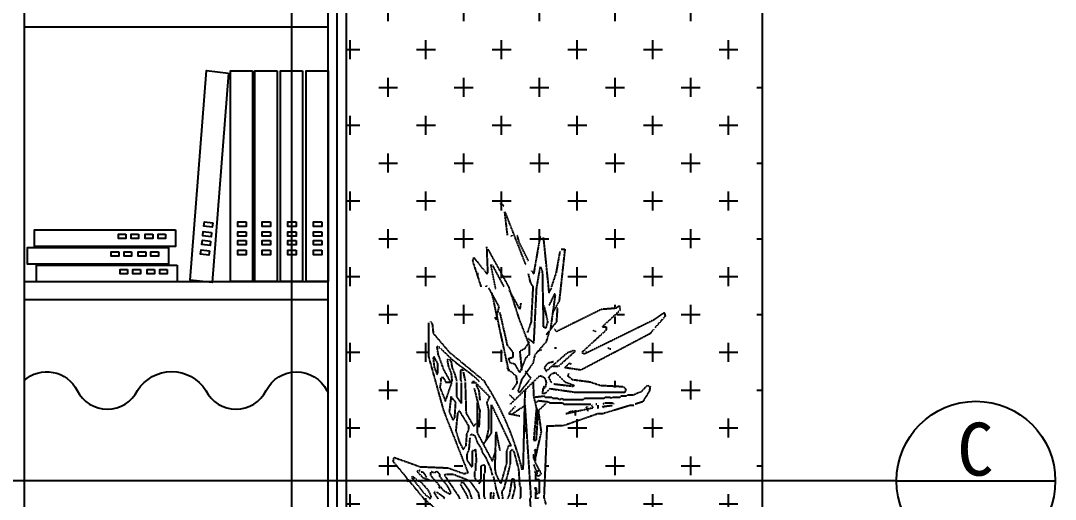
# Model space of a CAD drawing. Extents: x 2700 to 6802, y 4732 to 9006.
# Drawn here: x 5275 to 6643, y 6637 to 7269 of the extents above; entities that cross this region are included whole.
import ezdxf
from ezdxf.enums import TextEntityAlignment as Align

# ---------------------------------------------------------------- set-up
doc = ezdxf.new("R2010")
doc.units = 0
doc.header["$MEASUREMENT"] = 0
doc.linetypes.add('HIDDENX2', pattern=[0.75, 0.5, -0.25])
for name, color, linetype in [('3', 3, 'CONTINUOUS'), ('4', 4, 'CONTINUOUS'), ('BH', 3, 'CONTINUOUS'), ('TEXT', 3, 'CONTINUOUS')]:
    doc.layers.add(name, color=color, linetype=linetype)
doc.styles.add('HZ', font='simfang.ttf')

msp = doc.modelspace()

# ---------------------------------------------------------------- hatches: boundary and pattern name
at = {"layer": 'BH'}
h = msp.add_hatch(dxfattribs=at)
h.set_pattern_fill('CROSS', color=256, scale=200, style=0)
h.set_pattern_definition([(0, (-6301.64, 4531.086), (50, 50), [25, -75]), (90, (-6289.14, 4518.586), (-50, 50), [25, -75])])
edge = h.paths.add_edge_path()
edge.add_line((3705.7, 8166.8), (3667.1, 8164.3))
edge.add_line((3667.1, 8164.3), (3643.6, 8143.7))
edge.add_line((3643.6, 8143.7), (3623.7, 8118.9))
edge.add_line((3623.7, 8118.9), (3619.5, 8087.9))
edge.add_line((3619.5, 8087.9), (3625, 8056.2))
edge.add_line((3625, 8056.2), (3604.4, 8052.1))
edge.add_line((3604.4, 8052.1), (3582.3, 8030.8))
edge.add_line((3582.3, 8030.8), (3570.6, 8014.3))
edge.add_line((3570.6, 8014.3), (3545.1, 8006))
edge.add_line((3545.1, 8006), (3509.9, 8021.1))
edge.add_line((3509.9, 8021.1), (3498.9, 8046.6))
edge.add_line((3498.9, 8046.6), (3473.4, 8057.6))
edge.add_line((3473.4, 8057.6), (3447.9, 8054.9))
edge.add_line((3447.9, 8054.9), (3438.9, 8048.7))
edge.add_line((3438.9, 8048.7), (3413, 8021.1))
edge.add_line((3413, 8021.1), (3393.7, 8011.5))
edge.add_line((3393.7, 8011.5), (3362, 8016.3))
edge.add_line((3362, 8016.3), (3349.6, 8030.7))
edge.add_line((3349.6, 8030.7), (3332.4, 8050.7))
edge.add_line((3332.4, 8050.7), (3308.3, 8056.9))
edge.add_line((3308.3, 8056.9), (3291, 8057.6))
edge.add_line((3291, 8057.6), (3275.2, 8052.1))
edge.add_line((3275.2, 8052.1), (3264.8, 8045.9))
edge.add_line((3264.8, 8045.9), (3258.6, 8038.3))
edge.add_line((3258.6, 8038.3), (3255.7, 8031.5))
edge.add_line((3255.7, 8031.5), (3255.7, 8451.2))
edge.add_line((3255.7, 8451.2), (6255.7, 8451.2))
edge.add_line((6255.7, 8451.2), (6255.7, 5911.2))
edge.add_line((6255.7, 5911.2), (6036.7, 5911.2))
edge.add_line((6036.7, 5911.2), (6041.2, 6029.1))
edge.add_line((6041.2, 6029.1), (6050.5, 6029.1))
edge.add_line((6050.5, 6029.1), (6050.5, 6059))
edge.add_line((6050.5, 6059), (5968.2, 6059))
edge.add_line((5968.2, 6059), (5970, 6168.5))
edge.add_line((5970, 6168.5), (5971.8, 6278.1))
edge.add_line((5971.8, 6278.1), (6041.2, 6369.5))
edge.add_line((6041.2, 6369.5), (6111.9, 6395.9))
edge.add_line((6111.9, 6395.9), (6180.1, 6412.9))
edge.add_line((6180.1, 6412.9), (6210.9, 6443.6))
edge.add_line((6210.9, 6443.6), (6147.9, 6442.4))
edge.add_line((6147.9, 6442.4), (6114.7, 6464.5))
edge.add_line((6114.7, 6464.5), (6099.5, 6464.1))
edge.add_line((6099.5, 6464.1), (6045, 6473.4))
edge.add_line((6045, 6473.4), (6077.2, 6481.1))
edge.add_line((6077.2, 6481.1), (6124.3, 6526.1))
edge.add_line((6124.3, 6526.1), (6124.3, 6531.1))
edge.add_line((6124.3, 6531.1), (6085.9, 6505.2))
edge.add_line((6085.9, 6505.2), (6049.9, 6512.1))
edge.add_line((6049.9, 6512.1), (6056.8, 6510.8))
edge.add_line((6056.8, 6510.8), (6103.3, 6554))
edge.add_line((6103.3, 6554), (6100.8, 6566.4))
edge.add_line((6100.8, 6566.4), (6077.2, 6572.6))
edge.add_line((6077.2, 6572.6), (6022.6, 6574.1))
edge.add_line((6022.6, 6574.1), (6016.7, 6593.2))
edge.add_line((6016.7, 6593.2), (5969.3, 6518.3))
edge.add_line((5969.3, 6518.3), (5975.5, 6631.5))
edge.add_line((5975.5, 6631.5), (5968.1, 6634.6))
edge.add_line((5968.1, 6634.6), (5970.8, 6733.8))
edge.add_line((5970.8, 6733.8), (6044.1, 6750.2))
edge.add_line((6044.1, 6750.2), (6097.4, 6765.7))
edge.add_line((6097.4, 6765.7), (6107.3, 6785.9))
edge.add_line((6107.3, 6785.9), (6075.1, 6782.8))
edge.add_line((6075.1, 6782.8), (6041.6, 6787.5))
edge.add_line((6041.6, 6787.5), (5999.4, 6803))
edge.add_line((5999.4, 6803), (6061.4, 6831.6))
edge.add_line((6061.4, 6831.6), (6107.3, 6855.7))
edge.add_line((6107.3, 6855.7), (6125.9, 6883.6))
edge.add_line((6125.9, 6883.6), (6020.5, 6829.3))
edge.add_line((6020.5, 6829.3), (6067.6, 6886.7))
edge.add_line((6067.6, 6886.7), (6066.4, 6892.9))
edge.add_line((6066.4, 6892.9), (6013.1, 6873.5))
edge.add_line((6013.1, 6873.5), (5983.3, 6871.2))
edge.add_line((5983.3, 6871.2), (5994.5, 6967.3))
edge.add_line((5994.5, 6967.3), (5973.4, 6909.9))
edge.add_line((5973.4, 6909.9), (5962.2, 6984.3))
edge.add_line((5962.2, 6984.3), (5953.6, 6934.7))
edge.add_line((5953.6, 6934.7), (5915.1, 7016.9))
edge.add_line((5915.1, 7016.9), (5944.9, 6857.2))
edge.add_line((5944.9, 6857.2), (5892.8, 6967.3))
edge.add_line((5892.8, 6967.3), (5892.8, 6936.3))
edge.add_line((5892.8, 6936.3), (5872.9, 6951.8))
edge.add_line((5872.9, 6951.8), (5920.1, 6806.1))
edge.add_line((5920.1, 6806.1), (5920.1, 6750.2))
edge.add_line((5920.1, 6750.2), (5917.9, 6736.1))
edge.add_line((5917.9, 6736.1), (5819.2, 6868.7))
edge.add_line((5819.2, 6868.7), (5810.9, 6818.6))
edge.add_line((5810.9, 6818.6), (5860.9, 6677.4))
edge.add_line((5860.9, 6677.4), (5821.7, 6678.8))
edge.add_line((5821.7, 6678.8), (5768.7, 6692.9))
edge.add_line((5768.7, 6692.9), (5765, 6689.9))
edge.add_line((5765, 6689.9), (5821.7, 6626.1))
edge.add_line((5821.7, 6626.1), (5879.7, 6573.3))
edge.add_line((5879.7, 6573.3), (5889.9, 6536.9))
edge.add_line((5889.9, 6536.9), (5876.3, 6535.4))
edge.add_line((5876.3, 6535.4), (5834.1, 6560.2))
edge.add_line((5834.1, 6560.2), (5827.9, 6558.6))
edge.add_line((5827.9, 6558.6), (5844.1, 6536.9))
edge.add_line((5844.1, 6536.9), (5829.8, 6534.6))
edge.add_line((5829.8, 6534.6), (5852.1, 6515.2))
edge.add_line((5852.1, 6515.2), (5893.7, 6488.9))
edge.add_line((5893.7, 6488.9), (5904.2, 6422.2))
edge.add_line((5904.2, 6422.2), (5912.3, 6338.5))
edge.add_line((5912.3, 6338.5), (5873.8, 6417.6))
edge.add_line((5873.8, 6417.6), (5829.8, 6450.1))
edge.add_line((5829.8, 6450.1), (5792, 6488.9))
edge.add_line((5792, 6488.9), (5786.1, 6486.4))
edge.add_line((5786.1, 6486.4), (5810.9, 6418.6))
edge.add_line((5810.9, 6418.6), (5870.1, 6333.9))
edge.add_line((5870.1, 6333.9), (5892.4, 6240.8))
edge.add_line((5892.4, 6240.8), (5900.3, 6059))
edge.add_line((5900.3, 6059), (5821.8, 6059))
edge.add_line((5821.8, 6059), (5821.8, 6031.1))
edge.add_line((5821.8, 6031.1), (5831.8, 6029.1))
edge.add_line((5831.8, 6029.1), (5831.8, 5911.2))
edge.add_line((5831.8, 5911.2), (5705.7, 5911.2))
edge.add_line((5705.7, 5911.2), (5705.7, 7596.2))
edge.add_line((5705.7, 7596.2), (5701.3, 7606.8))
edge.add_line((5701.3, 7606.8), (5690.7, 7611.2))
edge.add_line((5690.7, 7611.2), (5270.7, 7611.2))
edge.add_line((5270.7, 7611.2), (5260.1, 7606.8))
edge.add_line((5260.1, 7606.8), (5255.7, 7596.2))
edge.add_line((5255.7, 7596.2), (5255.7, 7285.2))
edge.add_line((5255.7, 7285.2), (5091.8, 7296.7))
edge.add_line((5091.8, 7296.7), (5091.8, 7314.7))
edge.add_line((5091.8, 7314.7), (5091.8, 7321))
edge.add_line((5091.8, 7321), (5101.3, 7335))
edge.add_line((5101.3, 7335), (5100, 7345.1))
edge.add_line((5100, 7345.1), (5096.2, 7380.6))
edge.add_line((5096.2, 7380.6), (5092.4, 7390.7))
edge.add_line((5092.4, 7390.7), (5108.9, 7392))
edge.add_line((5108.9, 7392), (5121.6, 7409.7))
edge.add_line((5121.6, 7409.7), (5121.6, 7423.7))
edge.add_line((5121.6, 7423.7), (5110.2, 7446.5))
edge.add_line((5110.2, 7446.5), (5107.6, 7465.5))
edge.add_line((5107.6, 7465.5), (5101.3, 7485.8))
edge.add_line((5101.3, 7485.8), (5079.7, 7493.4))
edge.add_line((5079.7, 7493.4), (5082.3, 7504.8))
edge.add_line((5082.3, 7504.8), (5077.2, 7522.5))
edge.add_line((5077.2, 7522.5), (5064.5, 7526.3))
edge.add_line((5064.5, 7526.3), (5040.4, 7522.5))
edge.add_line((5040.4, 7522.5), (5032.8, 7518.7))
edge.add_line((5032.8, 7518.7), (5015, 7514.9))
edge.add_line((5015, 7514.9), (4990.9, 7508.6))
edge.add_line((4990.9, 7508.6), (4973.1, 7502.2))
edge.add_line((4973.1, 7502.2), (4970.6, 7497.2))
edge.add_line((4970.6, 7497.2), (4968.1, 7490.8))
edge.add_line((4968.1, 7490.8), (4963, 7492.1))
edge.add_line((4963, 7492.1), (4951.6, 7493.4))
edge.add_line((4951.6, 7493.4), (4937.6, 7493.4))
edge.add_line((4937.6, 7493.4), (4936.3, 7493.4))
edge.add_line((4936.3, 7493.4), (4928.7, 7495.9))
edge.add_line((4928.7, 7495.9), (4912.2, 7494.6))
edge.add_line((4912.2, 7494.6), (4897, 7480.7))
edge.add_line((4897, 7480.7), (4879.2, 7473.1))
edge.add_line((4879.2, 7473.1), (4869.1, 7459.2))
edge.add_line((4869.1, 7459.2), (4866.6, 7446.5))
edge.add_line((4866.6, 7446.5), (4864, 7436.3))
edge.add_line((4864, 7436.3), (4864, 7421.1))
edge.add_line((4864, 7421.1), (4864, 7403.4))
edge.add_line((4864, 7403.4), (4866.6, 7385.7))
edge.add_line((4866.6, 7385.7), (4875.4, 7381.9))
edge.add_line((4875.4, 7381.9), (4865.3, 7365.4))
edge.add_line((4865.3, 7365.4), (4864, 7348.9))
edge.add_line((4864, 7348.9), (4864, 7324.8))
edge.add_line((4864, 7324.8), (4871.6, 7312.2))
edge.add_line((4871.6, 7312.2), (4886.9, 7305.8))
edge.add_line((4886.9, 7305.8), (4904.6, 7309.6))
edge.add_line((4904.6, 7309.6), (4912.2, 7305.8))
edge.add_line((4912.2, 7305.8), (4926.2, 7293.2))
edge.add_line((4926.2, 7293.2), (4938.9, 7285.6))
edge.add_line((4938.9, 7285.6), (4676.7, 7285.6))
edge.add_line((4676.7, 7285.6), (4676.7, 7750))
edge.add_line((4676.7, 7750), (4334.4, 7750))
edge.add_line((4334.4, 7750), (4334.4, 7285.2))
edge.add_line((4334.4, 7285.2), (4155.7, 7285.2))
edge.add_line((4155.7, 7285.2), (4155.7, 8031.5))
edge.add_line((4155.7, 8031.5), (4110.7, 8056.4))
edge.add_line((4110.7, 8056.4), (4065.7, 8031.5))
edge.add_line((4065.7, 8031.5), (4025.7, 8006.8))
edge.add_line((4025.7, 8006.8), (3985.7, 8031.5))
edge.add_line((3985.7, 8031.5), (3945.7, 8056.2))
edge.add_line((3945.7, 8056.2), (3905.7, 8031.5))
edge.add_line((3905.7, 8031.5), (3865.7, 8006.8))
edge.add_line((3865.7, 8006.8), (3809.2, 8049.5))
edge.add_line((3809.2, 8049.5), (3809.2, 8081.1))
edge.add_line((3809.2, 8081.1), (3785.7, 8056.2))
edge.add_arc((3737.8, 8101.4), 65.8, 212.7956, 316.6185, ccw=False)
edge.add_arc((3743.3, 8105), 72.4, 121.3255, 212.7956, ccw=False)

# ---------------------------------------------------------------- linework, layer by layer
at = {"layer": '3'}
msp.add_line((5693.7, 5850.9), (5693.7, 7581.5), dxfattribs=at)
at = {"layer": '3', "color": 3, "linetype": 'HIDDENX2'}
for p, q in [((5908.9, 7026.2), (5910.1, 7027.7)), ((5910.1, 7027.7), (5913.9, 7024.6)), ((5910.1, 7027.7), (5910.1, 7027.7)), ((5915.1, 7016.9), (5942.4, 6947.1)), ((5918.8, 6985.9), (5915.1, 7016.9)), ((5923.8, 6984.3), (5925, 6985.9)), ((5925, 6985.9), (5925, 6985.9)), ((5931.2, 6985.9), (5933.7, 6976.6)), ((5933.7, 6976.6), (5946.1, 6951.8)), ((5953.6, 6934.7), (5962.2, 6984.3)), ((5962.2, 6984.3), (5961, 6981.2)), ((5966, 6982.8), (5973.4, 6909.9)), ((5892.8, 6936.3), (5891.5, 6970.4)), ((5892.8, 6967.3), (5920.1, 6917.7)), ((5983.3, 6936.3), (5988.3, 6964.2)), ((5994.5, 6967.3), (5987, 6899.1)), ((5989.5, 6967.3), (5994.5, 6967.3)), ((5872.9, 6951.8), (5874.2, 6956.4)), ((5884.1, 6917.7), (5872.9, 6951.8)), ((5874.2, 6956.4), (5891.5, 6934.7)), ((5879.1, 6936.3), (5879.1, 6931.6)), ((5891.5, 6934.7), (5892.8, 6936.3)), ((5897.7, 6947.1), (5896.5, 6945.6)), ((5896.5, 6945.6), (5897.7, 6947.1)), ((5896.5, 6945.6), (5902.7, 6914.6)), ((5899, 6945.6), (5913.9, 6917.7)), ((5946.1, 6934.7), (5948.6, 6923.9)), ((5949.8, 6939.4), (5953.6, 6934.7)), ((5957.3, 6916.1), (5962.2, 6944)), ((5962.2, 6944), (5964.7, 6937.8)), ((5964.7, 6937.8), (5966, 6865)), ((5977.1, 6917.7), (5983.3, 6936.3)), ((5948.6, 6923.9), (5952.3, 6917.7)), ((5890.3, 6917.7), (5891.5, 6919.2)), ((5891.5, 6919.2), (5891.5, 6919.2)), ((5907.7, 6891.3), (5894, 6916.1)), ((5897.7, 6909.9), (5920.1, 6806.1)), ((5902.7, 6914.6), (5902.7, 6914.6)), ((5920.1, 6917.7), (5933.7, 6875.8)), ((5934.9, 6888.2), (5921.3, 6913)), ((5952.3, 6917.7), (5949.8, 6871.2)), ((5953.6, 6843.3), (5957.3, 6916.1)), ((5973.4, 6909.9), (5977.1, 6916.1)), ((5980.8, 6908.4), (5973.4, 6892.9)), ((5982.1, 6906.8), (5980.8, 6908.4)), ((5936.2, 6896), (5934.9, 6888.2)), ((5975.9, 6861.9), (5982.1, 6906.8)), ((5987, 6899.1), (5978.4, 6883.6)), ((5903.9, 6874.3), (5907.7, 6891.3)), ((5918.8, 6840.2), (5908.9, 6883.6)), ((5972.2, 6871.2), (5967.2, 6892.9)), ((5984.6, 6889.8), (5983.3, 6871.2)), ((5983.3, 6858.8), (6042.8, 6888.2)), ((6042.8, 6888.2), (6062.7, 6889.8)), ((6067.6, 6886.7), (6044.1, 6865)), ((6062.7, 6889.8), (6066.4, 6892.9)), ((6066.4, 6892.9), (6067.6, 6886.7)), ((6112.3, 6874.3), (6125.9, 6883.6)), ((6125.9, 6883.6), (6127.2, 6878.9)), ((5814.3, 6870.2), (5814.3, 6825.3)), ((5816.8, 6871.8), (5819.2, 6868.7)), ((5819.2, 6868.7), (5820.5, 6856.3)), ((5901.5, 6877.4), (5903.9, 6874.3)), ((5933.7, 6875.8), (5947.3, 6840.2)), ((5949.8, 6871.2), (5944.9, 6857.2)), ((5969.7, 6863.4), (5972.2, 6871.2)), ((5983.3, 6871.2), (5969.7, 6854.1)), ((6020.5, 6829.3), (6112.3, 6874.3)), ((6127.2, 6878.9), (6113.5, 6863.4)), ((5820.5, 6856.3), (5841.6, 6831.5)), ((5966, 6865), (5969.7, 6863.4)), ((5973.4, 6857.2), (5969.7, 6844.8)), ((5980.8, 6861.9), (5983.3, 6858.8)), ((6107.3, 6855.7), (6015.6, 6807.6)), ((6049, 6860.3), (6016.8, 6830.9)), ((6031.7, 6860.3), (6035.4, 6858.8)), ((6044.1, 6865), (6049, 6865)), ((6049, 6865), (6049, 6860.3)), ((6112.3, 6861.9), (6107.3, 6855.7)), ((5825.4, 6837.7), (5826.7, 6839.2)), ((5826.7, 6839.2), (5825.4, 6837.7)), ((5926.3, 6830.9), (5918.8, 6840.2)), ((5947.3, 6844.8), (5941.1, 6835.5)), ((5946.1, 6849.5), (5953.6, 6843.3)), ((5947.3, 6840.2), (5947.3, 6827.8)), ((5969.7, 6844.8), (5954.8, 6827.8)), ((5814.3, 6825.3), (5834.1, 6754)), ((5821.7, 6825.3), (5820.5, 6823.7)), ((5826.7, 6816), (5821.7, 6825.3)), ((5825.4, 6837.7), (5826.7, 6828.4)), ((5826.7, 6828.4), (5834.1, 6808.2)), ((5827.9, 6837.7), (5829.2, 6837.7)), ((5829.2, 6837.7), (5827.9, 6837.7)), ((5830.4, 6836.1), (5846.5, 6820.6)), ((5841.6, 6831.5), (5888.7, 6792.7)), ((5926.3, 6824.7), (5926.3, 6830.9)), ((5941.1, 6835.5), (5934.9, 6832.4)), ((5934.9, 6832.4), (5937.4, 6807.6)), ((5947.3, 6827.8), (5942.4, 6823.1)), ((5954.8, 6827.8), (5952.3, 6816.9)), ((5963.5, 6834), (5958.5, 6832.4)), ((5969.7, 6806.1), (5998.2, 6830.9)), ((5980.8, 6837.1), (5983.3, 6837.1)), ((5983.3, 6837.1), (5983.3, 6837.1)), ((6008.1, 6832.4), (5985.8, 6812.3)), ((5998.2, 6830.9), (6006.9, 6834)), ((6006.9, 6834), (6008.1, 6832.4)), ((6016.8, 6830.9), (6020.5, 6829.3)), ((6051.5, 6837.1), (6055.2, 6835.5)), ((5820.5, 6823.7), (5821.7, 6811.3)), ((5821.7, 6811.3), (5825.4, 6802)), ((5826.7, 6803.6), (5826.7, 6816)), ((5839.1, 6820.6), (5840.3, 6822.2)), ((5840.3, 6822.2), (5839.1, 6820.6)), ((5839.1, 6820.6), (5840.3, 6812.9)), ((5840.3, 6812.9), (5844.1, 6803.6)), ((5841.6, 6822.2), (5844.1, 6819.1)), ((5844.1, 6819.1), (5845.3, 6811.3)), ((5845.3, 6811.3), (5849, 6802)), ((5846.5, 6820.6), (5875.1, 6798.9)), ((5920.1, 6823.1), (5926.3, 6824.7)), ((5922.5, 6816.9), (5920.1, 6823.1)), ((5928.7, 6815.4), (5922.5, 6816.9)), ((5934.9, 6804.5), (5928.7, 6815.4)), ((5942.4, 6823.1), (5934.9, 6804.5)), ((5952.3, 6816.9), (5937.4, 6795.2)), ((5972.2, 6816.9), (5967.2, 6810.7)), ((5979.6, 6818.5), (5972.2, 6816.9)), ((5985.8, 6812.3), (5978.4, 6812.3)), ((5994.5, 6810.7), (6000.7, 6816.9)), ((6000.7, 6816.9), (6003.2, 6815.4)), ((5825.4, 6802), (5826.7, 6803.6)), ((5830.4, 6795.8), (5832.9, 6798.9)), ((5832.9, 6798.9), (5836.6, 6792.7)), ((5834.1, 6808.2), (5842.8, 6792.7)), ((5844.1, 6803.6), (5845.3, 6792.7)), ((5849, 6802), (5851.5, 6792.7)), ((5856.5, 6806.7), (5857.7, 6808.2)), ((5857.7, 6808.2), (5856.5, 6806.7)), ((5856.5, 6806.7), (5856.5, 6794.3)), ((5858.9, 6808.2), (5860.2, 6806.7)), ((5860.2, 6806.7), (5858.9, 6808.2)), ((5860.2, 6805.1), (5862.7, 6792.7)), ((5875.1, 6798.9), (5881.3, 6792.7)), ((5917.6, 6810.7), (5930, 6799.9)), ((5922.5, 6762.6), (5961, 6799.9)), ((5930, 6799.9), (5931.2, 6790.6)), ((5949.8, 6796.8), (5942.4, 6806.1)), ((5967.2, 6810.7), (5969.7, 6806.1)), ((5973.4, 6798.3), (5977.1, 6803)), ((5977.1, 6790.6), (5973.4, 6798.3)), ((5977.1, 6803), (5982.1, 6804.5)), ((5982.1, 6804.5), (5994.5, 6792.1)), ((6015.6, 6807.6), (5994.5, 6810.7)), ((5999.4, 6803), (5998.2, 6799.9)), ((5998.2, 6799.9), (6004.4, 6795.2)), ((5830.4, 6791.2), (5829.2, 6785)), ((5829.2, 6785), (5836.6, 6766.4)), ((5830.4, 6795.8), (5830.4, 6792.7)), ((5845.3, 6791.2), (5836.6, 6791.2)), ((5836.6, 6766.4), (5845.3, 6791.2)), ((5851.5, 6791.2), (5851.5, 6772.6)), ((5856.5, 6794.3), (5857.7, 6792.7)), ((5857.7, 6763.3), (5857.7, 6791.2)), ((5862.7, 6791.2), (5863.9, 6750.9)), ((5871.3, 6791.2), (5876.3, 6791.2)), ((5872.6, 6792.7), (5875.1, 6792.7)), ((5876.3, 6791.2), (5894.9, 6772.6)), ((5881.3, 6780.3), (5877.5, 6788.1)), ((5931.2, 6790.6), (5925, 6781.3)), ((5937.4, 6795.2), (5932.5, 6779.7)), ((5934.9, 6778.2), (5949.8, 6796.8)), ((5952.5, 6791.6), (5953.2, 6772.6)), ((5964.7, 6776.6), (5967.2, 6785.9)), ((5967.2, 6785.9), (5966, 6784.4)), ((6005.6, 6785.9), (5979.6, 6789)), ((5994.5, 6792.1), (6006.9, 6787.5)), ((6004.4, 6795.2), (6028, 6792.1)), ((6006.9, 6787.5), (6005.6, 6785.9)), ((6028, 6792.1), (6041.6, 6787.5)), ((6041.6, 6787.5), (6071.4, 6785.9)), ((6071.4, 6785.9), (6075.1, 6782.8)), ((6096.2, 6779.7), (6103.6, 6787.5)), ((6103.6, 6787.5), (6107.3, 6785.9)), ((6107.3, 6785.9), (6106.1, 6779.7)), ((5844.1, 6772.6), (5841.6, 6752.4)), ((5850.3, 6764.8), (5844.1, 6772.6)), ((5851.5, 6772.6), (5857.7, 6763.3)), ((5882.5, 6754), (5875.1, 6783.4)), ((5882.5, 6767.9), (5881.3, 6780.3)), ((5894.9, 6772.6), (5891.2, 6764.8)), ((5921.3, 6775.1), (5927.5, 6768.9)), ((5932.5, 6779.7), (5934.9, 6778.2)), ((5939.5, 6676.5), (5942, 6777.2)), ((5942, 6777.2), (5942.9, 6782.4)), ((5953.2, 6772.6), (5956.9, 6757.1)), ((5954.8, 6772), (5967.2, 6773.5)), ((5968.4, 6776.6), (5964.7, 6776.6)), ((5967.2, 6773.5), (5968.4, 6772)), ((5974.6, 6782.8), (5968.4, 6776.6)), ((5968.4, 6772), (5977.1, 6772)), ((6006.9, 6778.2), (5974.6, 6782.8)), ((5977.1, 6772), (5978.4, 6770.4)), ((5978.4, 6770.4), (5984.6, 6770.4)), ((5984.6, 6770.4), (5988.3, 6768.9)), ((5988.3, 6768.9), (5990.8, 6770.4)), ((5990.8, 6770.4), (5992, 6768.9)), ((6073.8, 6778.2), (6006.9, 6778.2)), ((6019.3, 6768.9), (6020.5, 6770.4)), ((6020.5, 6770.4), (6046.6, 6770.4)), ((6046.6, 6770.4), (6047.8, 6772)), ((6047.8, 6772), (6054, 6772)), ((6054, 6772), (6056.5, 6770.4)), ((6056.5, 6770.4), (6057.7, 6772)), ((6057.7, 6772), (6067.6, 6772)), ((6067.6, 6772), (6068.9, 6773.5)), ((6068.9, 6773.5), (6076.3, 6773.5)), ((6075.1, 6782.8), (6073.8, 6778.2)), ((6076.3, 6773.5), (6077.6, 6775.1)), ((6077.6, 6775.1), (6085, 6775.1)), ((6085, 6775.1), (6096.2, 6779.7)), ((6106.1, 6779.7), (6097.4, 6765.7)), ((5849, 6744.7), (5850.3, 6764.8)), ((5878.8, 6764.8), (5878.8, 6724.5)), ((5891.2, 6764.8), (5893.7, 6754)), ((5897.4, 6724.5), (5897.4, 6761.7)), ((5897.4, 6761.7), (5923.4, 6707.5)), ((5928.7, 6759.5), (5920.1, 6750.2)), ((5942.4, 6761.1), (5923.8, 6748.7)), ((5941.6, 6760.6), (5949.5, 6639.3)), ((5956.9, 6757.1), (5953.2, 6715.2)), ((5955.1, 6764.4), (5959.8, 6767.3)), ((5956.9, 6757.1), (5959.4, 6754)), ((5959.4, 6754), (5969.3, 6763.3)), ((5959.8, 6767.3), (5973.4, 6765.7)), ((5973.4, 6765.7), (5974.6, 6764.2)), ((5974.6, 6764.2), (5992, 6764.2)), ((5992, 6768.9), (6019.3, 6768.9)), ((5992, 6764.2), (5993.2, 6762.6)), ((5993.2, 6762.6), (6029.2, 6762.6)), ((5995.7, 6750.2), (6031.7, 6758)), ((6024.2, 6759.5), (6023, 6758)), ((6023, 6758), (6024.2, 6759.5)), ((6025.5, 6753.3), (6023, 6758)), ((6031.7, 6758), (6030.4, 6761.1)), ((6036.6, 6762.6), (6035.4, 6762.6)), ((6035.4, 6762.6), (6036.6, 6762.6)), ((6037.9, 6761.1), (6037.9, 6756.4)), ((6044.1, 6750.2), (6080.1, 6761.1)), ((6044.1, 6759.5), (6057.7, 6761.1)), ((6046.6, 6758), (6044.1, 6759.5)), ((6046.6, 6764.2), (6045.3, 6762.6)), ((6045.3, 6762.6), (6046.6, 6764.2)), ((6047.8, 6764.2), (6057.7, 6764.2)), ((6057.7, 6764.2), (6059, 6762.6)), ((6080.1, 6761.1), (6086.3, 6761.1)), ((6097.4, 6765.7), (6087.5, 6762.6)), ((5834.1, 6754), (5866.4, 6671.8)), ((5841.6, 6752.4), (5846.5, 6741.6)), ((5846.5, 6741.6), (5849, 6744.7)), ((5852.7, 6750.9), (5850.3, 6727.6)), ((5855.2, 6754), (5852.7, 6750.9)), ((5867.6, 6733.8), (5855.2, 6754)), ((5863.9, 6750.9), (5873.8, 6733.8)), ((5881.3, 6732.3), (5882.5, 6754)), ((5893.7, 6754), (5893.7, 6730.7)), ((5920.1, 6750.2), (5934.9, 6747.1)), ((5956.9, 6715.2), (5959.4, 6754)), ((5959.4, 6754), (5963.1, 6726.1)), ((5993.2, 6734.7), (6037.9, 6750.2)), ((6005.6, 6753.3), (5999.4, 6751.8)), ((6008.1, 6754.9), (6008.1, 6747.1)), ((6037.9, 6750.2), (6044.1, 6750.2)), ((5865.1, 6723), (5867.6, 6729.2)), ((5867.6, 6729.2), (5867.6, 6733.8)), ((5873.8, 6733.8), (5877.5, 6736.9)), ((5893.7, 6730.7), (5889.9, 6713.7)), ((5942.4, 6732.6), (5942.4, 6727)), ((5970.8, 6733.8), (5966.8, 6639.3)), ((5970.8, 6733.8), (5993.2, 6734.7)), ((5850.3, 6727.6), (5855.2, 6712.1)), ((5863.9, 6707.5), (5865.1, 6723)), ((5868.9, 6718.3), (5867.6, 6702.8)), ((5870.1, 6721.4), (5871.3, 6723)), ((5871.3, 6723), (5875.1, 6721.4)), ((5875.1, 6721.4), (5878.8, 6712.1)), ((5878.8, 6724.5), (5898.6, 6687.3)), ((5887.5, 6710.6), (5897.4, 6724.5)), ((5902.3, 6678), (5903.6, 6726.1)), ((5903.6, 6726.1), (5908.5, 6701.3)), ((5942.4, 6727), (5940.8, 6727)), ((5963.1, 6726.1), (5954.4, 6687.3)), ((5855.2, 6712.1), (5860.2, 6702.8)), ((5860.2, 6702.8), (5863.9, 6707.5)), ((5867.6, 6702.8), (5865.1, 6696.6)), ((5872.6, 6701.3), (5876.3, 6702.8)), ((5876.3, 6702.8), (5877.5, 6685.8)), ((5878.8, 6712.1), (5883.7, 6704.4)), ((5883.7, 6704.4), (5885, 6699.7)), ((5919.7, 6707.5), (5917.2, 6699.7)), ((5923.4, 6707.5), (5919.7, 6707.5)), ((5922.2, 6699.7), (5924.7, 6702.8)), ((5924.7, 6702.8), (5927.1, 6699.7)), ((5953.2, 6715.2), (5956.9, 6715.2)), ((5955.7, 6702.8), (5954.4, 6701.3)), ((5956.9, 6701.3), (5955.7, 6702.8)), ((5768.4, 6692), (5767.2, 6687.3)), ((5803.1, 6679.6), (5768.4, 6692)), ((5865.1, 6696.6), (5865.1, 6688.9)), ((5865.1, 6688.9), (5871.3, 6679.6)), ((5872.6, 6681.1), (5872.6, 6701.3)), ((5885, 6699.7), (5889.9, 6692)), ((5889.9, 6692), (5896.1, 6678)), ((5898.6, 6687.3), (5903.6, 6701.3)), ((5917.2, 6699.7), (5917.2, 6684.2)), ((5922.2, 6699.7), (5922.2, 6684.2)), ((5927.1, 6699.7), (5933.3, 6676.5)), ((5953.2, 6696.6), (5953.2, 6690.4)), ((5953.2, 6690.4), (5955.7, 6687.3)), ((5954.4, 6701.3), (5955.7, 6696.6)), ((5955.7, 6696.6), (5956.9, 6701.3)), ((5955.7, 6687.3), (5955.7, 6695.1)), ((5767.2, 6687.3), (5808.1, 6637.7)), ((5799.4, 6673.4), (5800.6, 6674.9)), ((5800.6, 6674.9), (5799.4, 6673.4)), ((5801.9, 6674.9), (5803.1, 6674.9)), ((5803.1, 6674.9), (5801.9, 6674.9)), ((5840.3, 6678), (5803.1, 6679.6)), ((5861.4, 6670.3), (5840.3, 6678)), ((5871.3, 6679.6), (5872.6, 6681.1)), ((5876.3, 6674.9), (5875.1, 6673.4)), ((5877.5, 6685.8), (5876.3, 6684.2)), ((5876.3, 6684.2), (5876.3, 6674.9)), ((5883.7, 6681.1), (5887.5, 6682.7)), ((5883.7, 6664.1), (5883.7, 6681.1)), ((5887.5, 6682.7), (5888.7, 6681.1)), ((5888.7, 6681.1), (5888.7, 6671.8)), ((5896.1, 6678), (5898.6, 6668.7)), ((5903.6, 6670.3), (5902.3, 6678)), ((5917.2, 6684.2), (5909.8, 6657.9)), ((5922.2, 6684.2), (5918.5, 6668.7)), ((5933.3, 6676.5), (5934.6, 6654.8)), ((5953.2, 6682.7), (5958.2, 6670.3)), ((5954.4, 6687.3), (5963.1, 6670.3)), ((5961.9, 6674.9), (5956.9, 6673.4)), ((5785.8, 6664.1), (5787, 6659.4)), ((5793.2, 6667.2), (5792, 6665.6)), ((5792, 6665.6), (5809.3, 6643.9)), ((5800.6, 6661), (5793.2, 6667.2)), ((5799.4, 6673.4), (5806.8, 6665.6)), ((5803.1, 6661), (5800.6, 6661)), ((5814.3, 6648.6), (5803.1, 6661)), ((5804.4, 6673.4), (5806.8, 6673.4)), ((5806.8, 6673.4), (5811.8, 6665.6)), ((5806.8, 6665.6), (5815.5, 6662.5)), ((5813, 6661), (5811.8, 6662.5)), ((5815.5, 6662.5), (5813, 6661)), ((5818, 6673.4), (5816.8, 6671.8)), ((5816.8, 6671.8), (5816.8, 6668.7)), ((5816.8, 6668.7), (5834.1, 6648.6)), ((5821.7, 6671.8), (5818, 6673.4)), ((5825.4, 6673.4), (5821.7, 6671.8)), ((5829.2, 6670.3), (5825.4, 6673.4)), ((5829.2, 6667.2), (5829.2, 6670.3)), ((5840.3, 6653.2), (5829.2, 6667.2)), ((5835.4, 6668.7), (5836.6, 6670.3)), ((5836.6, 6670.3), (5835.4, 6668.7)), ((5835.4, 6668.7), (5854, 6640.8)), ((5837.9, 6670.3), (5846.5, 6670.3)), ((5846.5, 6670.3), (5862.7, 6664.1)), ((5866.4, 6671.8), (5861.4, 6670.3)), ((5862.7, 6664.1), (5868.9, 6661)), ((5868.9, 6661), (5880, 6645.5)), ((5875.1, 6673.4), (5875.1, 6665.6)), ((5875.1, 6665.6), (5881.3, 6657.9)), ((5881.3, 6657.9), (5883.7, 6661)), ((5882.5, 6662.5), (5883.7, 6664.1)), ((5883.7, 6661), (5882.5, 6662.5)), ((5888.7, 6671.8), (5887.5, 6670.3)), ((5887.5, 6670.3), (5887.5, 6640.8)), ((5899.9, 6667.2), (5903.6, 6650.1)), ((5909.8, 6657.9), (5903.6, 6670.3)), ((5918.5, 6668.7), (5913.5, 6650.1)), ((5924.7, 6664.1), (5920.9, 6642.4)), ((5924.7, 6664.1), (5927.1, 6664.1)), ((5927.1, 6664.1), (5928.4, 6651.7)), ((5959.4, 6667.2), (5954.4, 6673.4)), ((5955.7, 6670.3), (5955.7, 6662.5)), ((5955.7, 6662.5), (5959.4, 6664.1)), ((5963.1, 6670.3), (5959.4, 6667.2)), ((5959.4, 6664.1), (5960.6, 6662.5)), ((5960.6, 6662.5), (5960.6, 6645.5)), ((5818, 6640.8), (5814.3, 6648.6)), ((5827.9, 6653.2), (5829.2, 6651.7)), ((5829.2, 6651.7), (5827.9, 6653.2)), ((5834.1, 6648.6), (5842.8, 6643.9)), ((5844.1, 6645.5), (5840.3, 6653.2)), ((5856.5, 6656.3), (5863.9, 6643.9)), ((5857.7, 6659.4), (5857.7, 6657.9)), ((5857.7, 6657.9), (5858.9, 6659.4)), ((5858.9, 6659.4), (5857.7, 6659.4)), ((5860.2, 6659.4), (5867.6, 6648.6)), ((5867.6, 6648.6), (5871.3, 6637.7)), ((5903.6, 6650.1), (5907.3, 6637.7)), ((5913.5, 6650.1), (5911, 6647)), ((5928.4, 6651.7), (5924.7, 6637.7)), ((5934.6, 6654.8), (5935.8, 6653.2)), ((5935.8, 6653.2), (5935.8, 6639.3)), ((5954.4, 6651.7), (5956.9, 6647)), ((5956.9, 6651.7), (5954.4, 6651.7)), ((5956.9, 6647), (5956.9, 6651.7)), ((5808.1, 6637.7), (5835.4, 6614.5)), ((5809.3, 6643.9), (5816.8, 6637.7)), ((5816.8, 6637.7), (5818, 6640.8)), ((5821.7, 6645.5), (5823, 6647)), ((5823, 6647), (5821.7, 6645.5)), ((5821.7, 6645.5), (5826.7, 6637.7)), ((5824.2, 6647), (5835.4, 6639.3)), ((5835.4, 6639.3), (5834.1, 6637.7)), ((5842.8, 6643.9), (5844.1, 6645.5)), ((5854, 6640.8), (5855.2, 6637.7)), ((5863.9, 6643.9), (5866.4, 6637.7)), ((5880, 6645.5), (5881.3, 6637.7)), ((5887.5, 6640.8), (5888.7, 6637.7)), ((5896.1, 6645.5), (5896.1, 6637.7)), ((5896.1, 6645.5), (5898.6, 6645.5)), ((5899.9, 6645.5), (5901.1, 6643.9)), ((5901.1, 6643.9), (5899.9, 6645.5)), ((5899.9, 6640.8), (5901.1, 6642.4)), ((5901.1, 6642.4), (5899.9, 6640.8)), ((5899.9, 6640.8), (5899.9, 6637.7)), ((5911, 6647), (5912.3, 6637.7)), ((5920.9, 6642.4), (5918.5, 6637.7)), ((5935.8, 6639.3), (5934.6, 6637.7)), ((5949.5, 6639.3), (5948.2, 6637.7)), ((5948.2, 6637.7), (5950.7, 6600.5)), ((5958.2, 6643.9), (5955.7, 6647)), ((5955.7, 6647), (5955.7, 6637.7)), ((5960.6, 6645.5), (5958.2, 6643.9)), ((5958.2, 6637.7), (5959.4, 6639.3)), ((5959.4, 6639.3), (5958.2, 6637.7)), ((5966.8, 6639.3), (5969.3, 6630))]:
    msp.add_line(p, q, dxfattribs=at)
at = {"layer": '3'}
for points in [[(5549.8, 7200), (5528.2, 6923.2), (5499.2, 6926.6), (5520.9, 7203.4)], [(5581.7, 7202.8), (5581.7, 6924.7), (5552.6, 6924.7), (5552.6, 7202.8)], [(5614, 7202.8), (5614, 6924.7), (5584.8, 6924.7), (5584.8, 7202.8)], [(5647.8, 7202.8), (5647.8, 6924.7), (5618.7, 6924.7), (5618.7, 7202.8)], [(5681.7, 7202.8), (5681.7, 6924.7), (5652.5, 6924.7), (5652.5, 7202.8)], [(5529.1, 7002.3), (5528.4, 6996.4), (5517.4, 6997.7), (5518.1, 7003.6)], [(5573.4, 7003.4), (5573.4, 6997.4), (5562.3, 6997.4), (5562.3, 7003.4)], [(5605.6, 7003.4), (5605.6, 6997.4), (5594.6, 6997.4), (5594.6, 7003.4)], [(5639.5, 7003.4), (5639.5, 6997.4), (5628.4, 6997.4), (5628.4, 7003.4)], [(5673.3, 7003.4), (5673.3, 6997.4), (5662.2, 6997.4), (5662.2, 7003.4)], [(5479.7, 6993.1), (5479.7, 6971.1), (5293.6, 6971.1), (5293.6, 6993.1)], [(5527.6, 6989.5), (5526.9, 6983.6), (5515.9, 6984.9), (5516.6, 6990.8)], [(5573.4, 6990.5), (5573.4, 6984.5), (5562.3, 6984.5), (5562.3, 6990.5)], [(5605.6, 6990.5), (5605.6, 6984.5), (5594.6, 6984.5), (5594.6, 6990.5)], [(5639.5, 6990.5), (5639.5, 6984.5), (5628.4, 6984.5), (5628.4, 6990.5)], [(5673.3, 6990.5), (5673.3, 6984.5), (5662.2, 6984.5), (5662.2, 6990.5)], [(5414.2, 6987.3), (5414.2, 6981.4), (5404.3, 6981.4), (5404.3, 6987.3)], [(5431, 6987.3), (5431, 6981.4), (5421.1, 6981.4), (5421.1, 6987.3)], [(5449.8, 6987.3), (5449.8, 6981.4), (5439.9, 6981.4), (5439.9, 6987.3)], [(5466.7, 6987.3), (5466.7, 6981.4), (5456.8, 6981.4), (5456.8, 6987.3)], [(5526.2, 6978.1), (5525.5, 6972.2), (5514.6, 6973.5), (5515.3, 6979.4)], [(5573.4, 6979), (5573.4, 6973.1), (5562.3, 6973.1), (5562.3, 6979)], [(5605.6, 6979), (5605.6, 6973.1), (5594.6, 6973.1), (5594.6, 6979)], [(5639.5, 6979), (5639.5, 6973.1), (5628.4, 6973.1), (5628.4, 6979)], [(5673.3, 6979), (5673.3, 6973.1), (5662.2, 6973.1), (5662.2, 6979)], [(5470.4, 6969.7), (5470.4, 6947.7), (5284.3, 6947.7), (5284.3, 6969.7)], [(5404.8, 6963.9), (5404.8, 6958), (5394.9, 6958), (5394.9, 6963.9)], [(5421.7, 6963.9), (5421.7, 6958), (5411.8, 6958), (5411.8, 6963.9)], [(5440.5, 6963.9), (5440.5, 6958), (5430.6, 6958), (5430.6, 6963.9)], [(5457.3, 6963.9), (5457.3, 6958), (5447.4, 6958), (5447.4, 6963.9)], [(5524.7, 6965.3), (5524, 6959.4), (5513, 6960.7), (5513.7, 6966.6)], [(5573.4, 6966.1), (5573.4, 6960.1), (5562.3, 6960.1), (5562.3, 6966.1)], [(5605.6, 6966.1), (5605.6, 6960.1), (5594.6, 6960.1), (5594.6, 6966.1)], [(5639.5, 6966.1), (5639.5, 6960.1), (5628.4, 6960.1), (5628.4, 6966.1)], [(5673.3, 6966.1), (5673.3, 6960.1), (5662.2, 6960.1), (5662.2, 6966.1)], [(5482.1, 6946.3), (5482.1, 6924.3), (5296, 6924.3), (5296, 6946.3)], [(5416.5, 6940.5), (5416.5, 6934.6), (5406.6, 6934.6), (5406.6, 6940.5)], [(5433.4, 6940.5), (5433.4, 6934.6), (5423.5, 6934.6), (5423.5, 6940.5)], [(5452.2, 6940.5), (5452.2, 6934.6), (5442.3, 6934.6), (5442.3, 6940.5)], [(5469, 6940.5), (5469, 6934.6), (5459.1, 6934.6), (5459.1, 6940.5)]]:
    msp.add_lwpolyline(points, close=True, dxfattribs=at)
at = {"layer": '3', "color": 3, "linetype": 'HIDDENX2', "extrusion": (0, 0, -1)}
for centre, major_axis, start_param, end_param in [((5962.2, 6790.6), (0, 9.3), -0.165149, 2.819842), ((5677.9, 6577.2), (0, 339.5), 0.885387, 1.276299)]:
    msp.add_ellipse(centre, major_axis=major_axis, ratio=0.8, start_param=start_param, end_param=end_param, dxfattribs=at)
at = {"layer": '4'}
for p, q in [((6255.7, 5811.2), (6255.7, 8511.2)), ((5705.7, 5811.2), (5705.7, 7596.2)), ((5279.7, 7581.2), (5279.7, 5851.2)), ((5681.7, 5851.2), (5681.7, 7581.2)), ((5279.7, 7261.2), (5681.7, 7261.2)), ((5279.7, 6924.7), (5681.7, 6924.7)), ((5279.7, 6900.7), (5681.7, 6900.7))]:
    msp.add_line(p, q, dxfattribs=at)
msp.add_lwpolyline([(5279.7, 6793.8, -0.496931), (5349.8, 6780.7, 0.617731), (5429.8, 6780.7, -0.554341), (5519.8, 6780.7, 0.617731), (5599.8, 6780.7, -0.617731), (5679.8, 6780.7, 0.02188), (5681.7, 6777.3)], format="xyb", dxfattribs=at)
at = {"layer": 'TEXT'}
msp.add_line((6432.9, 6661.4), (3199.7, 6661.4), dxfattribs=at)
for points in [[(5633.7, 5764.5), (5633.7, 8677.8), (5848.9, 8677.8)], [(6432.9, 6661.4), (6642.9, 6661.4)]]:
    msp.add_lwpolyline(points, dxfattribs=at)
msp.add_circle((6537.9, 6661.4), 105, dxfattribs=at)

# ---------------------------------------------------------------- texts
at = {"layer": '3', "oblique": -180, "text_generation_flag": 6, "flags": 9}
for tag, s in [('XSIZE', '397'), ('YSIZE', '280')]:
    msp.add_attdef(tag, (5296, 6924.3), s, height=0.5, rotation=180, dxfattribs=at)
at = {"layer": 'TEXT', "style": 'HZ'}
msp.add_text('C', height=70, dxfattribs=at).set_placement((6537.1, 6668.2), align=Align.CENTER)

doc.saveas('drawing.dxf')
